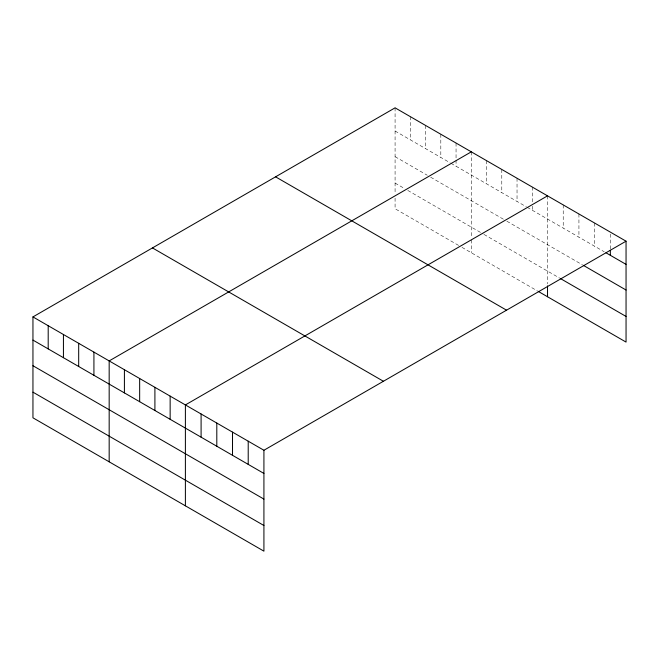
<?xml version="1.0" encoding="UTF-8"?>
<svg xmlns="http://www.w3.org/2000/svg" width="659" height="659" viewBox="0 0 659 659"><rect width="100%" height="100%" fill="white"/><g stroke="black" fill="none" stroke-linecap="round" stroke-linejoin="round"><path stroke-width="0.49" stroke-dasharray="3.29 2.47" d="M395.079 131.017L450.13 162.806M450.978 163.292L526.352 206.811M527.192 207.297L604.237 251.779M395.079 156.669L427.263 175.245M430.648 177.205L503.484 219.249M506.87 221.21L582.424 264.827M395.079 183.087L404.395 188.466M407.781 190.426L483.154 233.945M484.003 234.431L559.738 278.156M458.598 245.412L395.079 208.738L395.079 195.912M461.984 247.364L537.357 290.883M610.341 234.134L610.341 249.259M594.64 223.055L594.64 246.235M578.931 213.986L578.931 237.166M563.223 204.916L563.223 228.096M547.522 195.855L547.522 283.922M532.274 187.049L532.274 202.165M532.274 206.201L532.274 210.229M517.035 178.251L517.035 201.432M501.787 169.445L501.787 192.626M486.548 160.648L486.548 183.828M471.3 151.842L471.3 237.948M471.3 239.917L471.3 252.743M456.053 143.044L456.053 159.173M456.053 160.178L456.053 166.225M440.813 134.247L440.813 157.427M425.566 125.441L425.566 148.621M410.326 116.643L410.326 139.823M395.079 107.837L395.079 193.944"/><path stroke-width="0.99" d="M32.95 316.913L263.921 450.262L263.921 551.163L32.95 417.814L32.95 316.913L395.079 107.837L626.05 241.186L626.05 342.087L538.205 291.369M471.3 151.842L109.172 360.918L109.172 461.819M547.522 195.855L185.393 404.923L185.393 505.824M263.921 450.262L626.05 241.186M605.983 252.784L626.05 264.374M583.297 265.33L626.05 290.018M560.611 278.658L626.05 316.444M275.577 176.834L506.549 310.183M152.451 247.916L383.423 381.273M32.95 340.093L263.921 473.442M32.95 365.737L263.921 499.094M32.95 392.163L263.921 525.511M610.341 250.263L610.341 255.305M547.522 285.899L547.522 296.748M248.212 441.192L248.212 464.373M232.512 432.131L232.512 455.311M216.803 423.062L216.803 446.242M201.094 413.992L201.094 437.172M170.146 396.125L170.146 419.305M154.906 387.319L154.906 410.499M139.659 378.521L139.659 401.702M124.411 369.724L124.411 392.904M93.924 352.12L93.924 375.3M78.685 343.314L78.685 366.495M63.437 334.517L63.437 357.697M48.198 325.719L48.198 348.899"/></g></svg>
